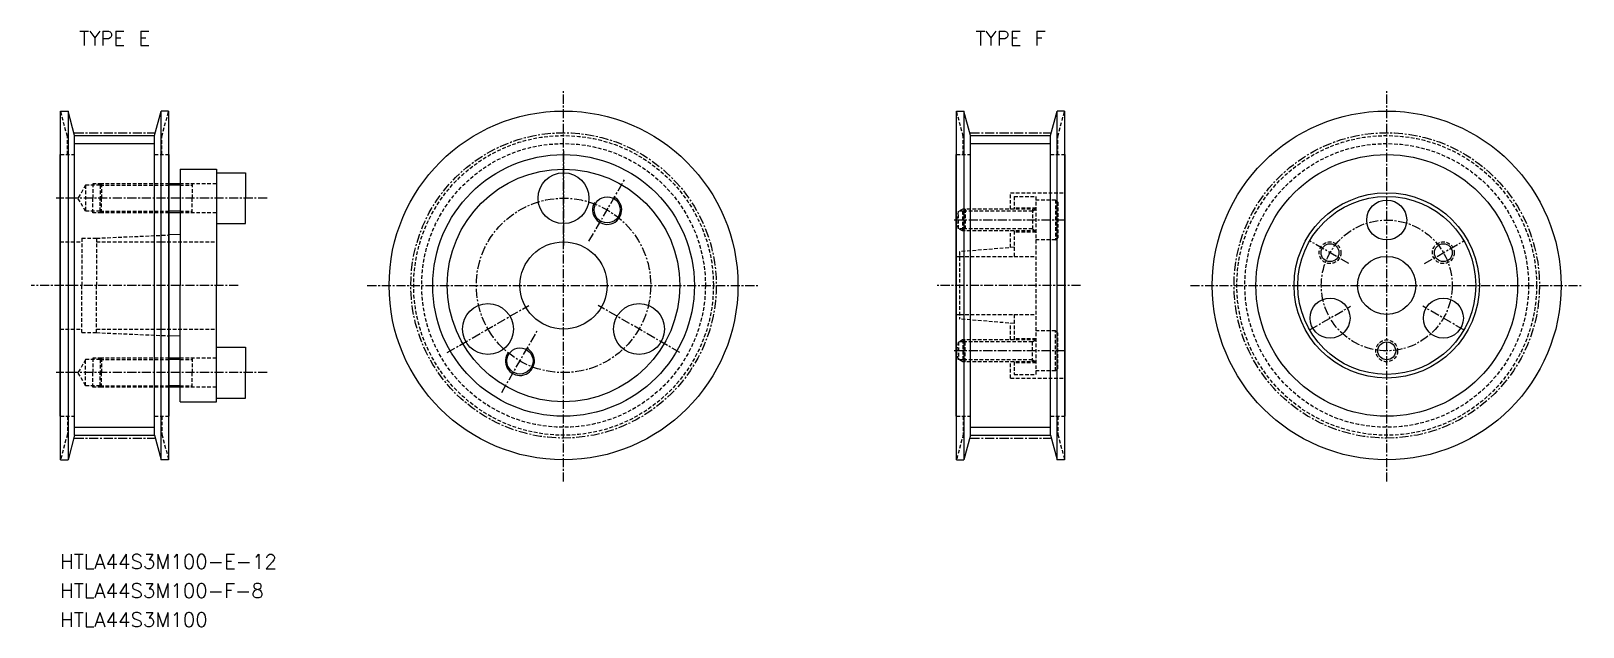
# Model space of a CAD drawing. Extents: x 7925 to 8139, y 2612 to 2694.
import ezdxf
from ezdxf.enums import TextEntityAlignment as Align

# ---------------------------------------------------------------- set-up
doc = ezdxf.new("R2010")
doc.units = 0
doc.linetypes.add('CENTER', pattern=[2, 1.25, -0.25, 0.25, -0.25])
doc.linetypes.add('DASHED', pattern=[0.75, 0.5, -0.25])
doc.layers.get('0').update_dxf_attribs({"linetype": 'CONTINUOUS'})
doc.layers.add('CENTER', color=1, linetype='CENTER')
doc.styles.add('MISUMI', font='txt.shx')

msp = doc.modelspace()

# ---------------------------------------------------------------- linework, layer by layer
at = {"color": 7, "linetype": 'CONTINUOUS'}
for p, q in [((7929.34, 2683.19), (7930.38, 2683.19)), ((7929.34, 2635.19), (7929.34, 2683.19)), ((7931.28, 2679.82), (7930.38, 2683.19)), ((7930.38, 2683.19), (7930.38, 2635.19)), ((7942.28, 2679.82), (7943.19, 2683.19)), ((7944.22, 2683.19), (7943.19, 2683.19)), ((7943.19, 2635.19), (7943.19, 2683.19)), ((7944.22, 2683.19), (7944.22, 2635.19)), ((8052.61, 2683.19), (8053.64, 2683.19)), ((8052.61, 2635.19), (8052.61, 2683.19)), ((8054.55, 2679.82), (8053.64, 2683.19)), ((8053.64, 2683.19), (8053.64, 2635.19)), ((8065.55, 2679.82), (8066.45, 2683.19)), ((8067.49, 2683.19), (8066.45, 2683.19)), ((8066.45, 2635.19), (8066.45, 2683.19)), ((8067.49, 2683.19), (8067.49, 2635.19)), ((7931.28, 2679.82), (7942.28, 2679.82)), ((7931.28, 2638.57), (7931.28, 2679.82)), ((7942.28, 2638.57), (7942.28, 2679.82)), ((8054.55, 2679.82), (8065.55, 2679.82)), ((8054.55, 2638.57), (8054.55, 2679.82)), ((8065.55, 2638.57), (8065.55, 2679.82)), ((7929.28, 2641.19), (7929.28, 2677.19)), ((7929.28, 2677.19), (7929.34, 2677.19)), ((7944.22, 2677.19), (7944.28, 2677.19)), ((7944.28, 2641.19), (7944.28, 2677.19)), ((8052.55, 2641.19), (8052.55, 2677.19)), ((8052.55, 2677.19), (8052.61, 2677.19)), ((8067.49, 2677.19), (8067.55, 2677.19)), ((8067.55, 2641.19), (8067.55, 2677.19)), ((7945.78, 2675.19), (7945.78, 2673.19)), ((7945.78, 2675.19), (7950.78, 2675.19)), ((7950.78, 2675.19), (7950.78, 2674.69)), ((7950.78, 2674.69), (7950.78, 2667.69)), ((7950.78, 2674.69), (7954.78, 2674.69)), ((7954.78, 2674.69), (7954.78, 2671.19)), ((7945.78, 2673.19), (7944.28, 2673.19)), ((7945.78, 2673.19), (7945.78, 2669.19)), ((7954.78, 2667.69), (7954.78, 2671.19)), ((7945.78, 2669.19), (7944.28, 2669.19)), ((7945.78, 2669.19), (7945.78, 2666.19)), ((7950.78, 2667.69), (7950.78, 2659.19)), ((7950.78, 2667.69), (7954.78, 2667.69)), ((7945.78, 2666.19), (7944.28, 2666.13)), ((7945.78, 2666.19), (7945.78, 2659.19)), ((7945.78, 2652.19), (7945.78, 2659.19)), ((7950.78, 2650.69), (7950.78, 2659.19)), ((7945.78, 2652.19), (7944.28, 2652.26)), ((7945.78, 2649.19), (7945.78, 2652.19)), ((7950.78, 2643.69), (7950.78, 2650.69)), ((7950.78, 2650.69), (7954.78, 2650.69)), ((7954.78, 2650.69), (7954.78, 2647.19)), ((7945.78, 2649.19), (7944.28, 2649.19)), ((7945.78, 2645.19), (7945.78, 2649.19)), ((7954.78, 2643.69), (7954.78, 2647.19)), ((7945.78, 2645.19), (7944.28, 2645.19)), ((7945.78, 2643.19), (7945.78, 2645.19)), ((7950.78, 2643.69), (7954.78, 2643.69)), ((7950.78, 2643.19), (7950.78, 2643.69)), ((7945.78, 2643.19), (7950.78, 2643.19)), ((7929.28, 2641.19), (7929.34, 2641.19)), ((7944.22, 2641.19), (7944.28, 2641.19)), ((8052.55, 2641.19), (8052.61, 2641.19)), ((8067.49, 2641.19), (8067.55, 2641.19)), ((7931.28, 2638.57), (7930.38, 2635.19)), ((7931.28, 2638.57), (7942.28, 2638.57)), ((7942.28, 2638.57), (7943.19, 2635.19)), ((8054.55, 2638.57), (8053.64, 2635.19)), ((8054.55, 2638.57), (8065.55, 2638.57)), ((8065.55, 2638.57), (8066.45, 2635.19)), ((7929.34, 2635.19), (7930.38, 2635.19)), ((7944.22, 2635.19), (7943.19, 2635.19)), ((8052.61, 2635.19), (8053.64, 2635.19)), ((8067.49, 2635.19), (8066.45, 2635.19))]:
    msp.add_line(p, q, dxfattribs=at)
at = {"color": 3, "linetype": 'DASHED'}
for p, q in [((7930.28, 2679.69), (7929.34, 2683.19)), ((7943.28, 2679.69), (7944.22, 2683.19)), ((8053.55, 2679.69), (8052.61, 2683.19)), ((8066.55, 2679.69), (8067.49, 2683.19)), ((7930.28, 2677.19), (7930.28, 2679.69)), ((7943.28, 2677.19), (7943.28, 2679.69)), ((8053.55, 2677.19), (8053.55, 2679.69)), ((8066.55, 2677.19), (8066.55, 2679.69)), ((7929.34, 2677.19), (7931.28, 2677.19)), ((7942.28, 2677.19), (7944.22, 2677.19)), ((8052.61, 2677.19), (8054.55, 2677.19)), ((8065.55, 2677.19), (8067.49, 2677.19)), ((7932.78, 2672.99), (7931.75, 2671.19)), ((7932.78, 2669.39), (7931.75, 2671.19)), ((7934.78, 2672.99), (7932.78, 2672.99)), ((7932.78, 2672.99), (7932.78, 2669.39)), ((7934.98, 2673.19), (7933.78, 2673.19)), ((7933.78, 2673.19), (7933.78, 2671.19)), ((7933.78, 2669.19), (7933.78, 2671.19)), ((7934.98, 2673.19), (7934.78, 2672.99)), ((7934.78, 2672.99), (7944.28, 2672.99)), ((7934.78, 2672.99), (7934.78, 2671.19)), ((7934.78, 2669.39), (7934.78, 2671.19)), ((7944.28, 2673.19), (7934.98, 2673.19)), ((7934.98, 2673.19), (7934.98, 2671.19)), ((7934.98, 2669.19), (7934.98, 2671.19)), ((7950.78, 2673.19), (7945.78, 2673.19)), ((7945.78, 2672.99), (7947.45, 2672.99)), ((7947.45, 2673.19), (7947.45, 2671.19)), ((7947.45, 2669.19), (7947.45, 2671.19)), ((8060.05, 2671.94), (8067.55, 2671.94)), ((8060.05, 2669.69), (8060.05, 2671.94)), ((8060.55, 2671.44), (8063.55, 2671.44)), ((8060.55, 2671.44), (8060.55, 2669.69)), ((8063.55, 2671.44), (8063.55, 2646.94)), ((7934.78, 2669.39), (7932.78, 2669.39)), ((7934.98, 2669.19), (7933.78, 2669.19)), ((7934.78, 2669.39), (7944.28, 2669.39)), ((7934.98, 2669.19), (7934.78, 2669.39)), ((7944.28, 2669.19), (7934.98, 2669.19)), ((7945.78, 2669.39), (7947.45, 2669.39)), ((7950.78, 2669.19), (7945.78, 2669.19)), ((8052.88, 2669.42), (8052.61, 2668.19)), ((8053.55, 2669.42), (8052.88, 2669.42)), ((8052.88, 2666.96), (8052.88, 2669.42)), ((8053.47, 2669.69), (8053, 2669.42)), ((8053.82, 2669.69), (8053.47, 2669.69)), ((8053.47, 2666.69), (8053.47, 2669.69)), ((8053.55, 2669.42), (8053.82, 2669.69)), ((8063.05, 2669.42), (8053.55, 2669.42)), ((8053.55, 2669.42), (8053.55, 2666.96)), ((8063.55, 2669.69), (8053.82, 2669.69)), ((8053.82, 2669.69), (8053.82, 2666.69)), ((8063.55, 2669.84), (8060.55, 2669.84)), ((8063.05, 2669.69), (8063.05, 2666.69)), ((8063.05, 2669.42), (8063.51, 2669.69)), ((8066.25, 2670.94), (8063.55, 2670.94)), ((8066.25, 2670.94), (8066.25, 2665.44)), ((8066.25, 2670.94), (8066.55, 2670.64)), ((8066.55, 2670.64), (8066.55, 2665.74)), ((8052.88, 2666.96), (8052.61, 2668.19)), ((8052.63, 2668.19), (8052.63, 2668.19)), ((8052.87, 2666.99), (8052.87, 2666.99)), ((8053.55, 2666.96), (8052.88, 2666.96)), ((8053.46, 2666.69), (8052.99, 2666.96)), ((8063.05, 2666.96), (8053.55, 2666.96)), ((8053.82, 2666.69), (8053.55, 2666.96)), ((8063.05, 2666.96), (8063.51, 2666.69)), ((7929.28, 2665.19), (7932.28, 2665.19)), ((7932.28, 2665.69), (7932.28, 2659.19)), ((7932.28, 2665.69), (7934.28, 2665.69)), ((7934.28, 2665.69), (7944.28, 2666.13)), ((7934.28, 2665.69), (7934.28, 2659.19)), ((7934.28, 2665.19), (7950.78, 2665.19)), ((8053.82, 2666.69), (8053.46, 2666.69)), ((8063.55, 2666.69), (8053.82, 2666.69)), ((8060.05, 2664.4), (8060.05, 2666.69)), ((8060.55, 2666.69), (8060.55, 2663.19)), ((8063.55, 2666.54), (8060.55, 2666.54)), ((8066.25, 2665.44), (8063.55, 2665.44)), ((8066.25, 2665.44), (8066.55, 2665.74)), ((8052.55, 2663.19), (8053.05, 2663.19)), ((8060.55, 2664.44), (8053.05, 2663.82)), ((8053.05, 2663.82), (8053.05, 2654.57)), ((8053.05, 2663.19), (8063.55, 2663.19)), ((7932.28, 2652.69), (7932.28, 2659.19)), ((7934.28, 2652.69), (7934.28, 2659.19)), ((8052.55, 2655.19), (8053.05, 2655.19)), ((8053.05, 2655.19), (8063.55, 2655.19)), ((8060.55, 2653.94), (8053.05, 2654.57)), ((8060.55, 2655.19), (8060.55, 2651.69)), ((7929.28, 2653.19), (7932.28, 2653.19)), ((7932.28, 2652.69), (7934.28, 2652.69)), ((7934.28, 2653.19), (7950.78, 2653.19)), ((7934.28, 2652.69), (7944.28, 2652.26)), ((8060.05, 2651.69), (8060.05, 2653.99)), ((8066.25, 2652.94), (8063.55, 2652.94)), ((8066.25, 2647.44), (8066.25, 2652.94)), ((8066.25, 2652.94), (8066.55, 2652.64)), ((8066.55, 2647.74), (8066.55, 2652.64)), ((8052.88, 2651.42), (8052.61, 2650.19)), ((8052.88, 2648.96), (8052.61, 2650.19)), ((8052.63, 2650.19), (8052.63, 2650.19)), ((8052.87, 2651.39), (8052.87, 2651.39)), ((8052.88, 2651.42), (8052.88, 2648.96)), ((8053.55, 2651.42), (8052.88, 2651.42)), ((8053.46, 2651.69), (8052.99, 2651.42)), ((8053.82, 2651.69), (8053.46, 2651.69)), ((8053.47, 2651.69), (8053.47, 2648.69)), ((8053.82, 2651.69), (8053.55, 2651.42)), ((8063.05, 2651.42), (8053.55, 2651.42)), ((8053.55, 2648.96), (8053.55, 2651.42)), ((8063.55, 2651.69), (8053.82, 2651.69)), ((8053.82, 2648.69), (8053.82, 2651.69)), ((8063.55, 2651.84), (8060.55, 2651.84)), ((8063.05, 2648.69), (8063.05, 2651.69)), ((8063.05, 2651.42), (8063.51, 2651.69)), ((7932.78, 2648.99), (7931.75, 2647.19)), ((7934.78, 2648.99), (7932.78, 2648.99)), ((7932.78, 2645.39), (7932.78, 2648.99)), ((7934.98, 2649.19), (7933.78, 2649.19)), ((7933.78, 2649.19), (7933.78, 2647.19)), ((7934.98, 2649.19), (7934.78, 2648.99)), ((7934.78, 2648.99), (7944.28, 2648.99)), ((7934.78, 2648.99), (7934.78, 2647.19)), ((7944.28, 2649.19), (7934.98, 2649.19)), ((7934.98, 2649.19), (7934.98, 2647.19)), ((7950.78, 2649.19), (7945.78, 2649.19)), ((7945.78, 2648.99), (7947.45, 2648.99)), ((7947.45, 2649.19), (7947.45, 2647.19)), ((8053.55, 2648.96), (8052.88, 2648.96)), ((8053.47, 2648.69), (8053, 2648.96)), ((8053.82, 2648.69), (8053.47, 2648.69)), ((8063.05, 2648.96), (8053.55, 2648.96)), ((8053.55, 2648.96), (8053.82, 2648.69)), ((8063.55, 2648.69), (8053.82, 2648.69)), ((8060.05, 2646.44), (8060.05, 2648.69)), ((8060.55, 2648.69), (8060.55, 2646.94)), ((8063.55, 2648.54), (8060.55, 2648.54)), ((8063.05, 2648.96), (8063.51, 2648.69)), ((8066.25, 2647.44), (8066.55, 2647.74)), ((7932.78, 2645.39), (7931.75, 2647.19)), ((7933.78, 2645.19), (7933.78, 2647.19)), ((7934.78, 2645.39), (7934.78, 2647.19)), ((7934.98, 2645.19), (7934.98, 2647.19)), ((7947.45, 2645.19), (7947.45, 2647.19)), ((8060.05, 2646.44), (8067.55, 2646.44)), ((8060.55, 2646.94), (8063.55, 2646.94)), ((8066.25, 2647.44), (8063.55, 2647.44)), ((7934.78, 2645.39), (7932.78, 2645.39)), ((7934.98, 2645.19), (7933.78, 2645.19)), ((7934.78, 2645.39), (7944.28, 2645.39)), ((7934.98, 2645.19), (7934.78, 2645.39)), ((7944.28, 2645.19), (7934.98, 2645.19)), ((7945.78, 2645.39), (7947.45, 2645.39)), ((7950.78, 2645.19), (7945.78, 2645.19)), ((7929.34, 2641.19), (7931.28, 2641.19)), ((7930.28, 2641.19), (7930.28, 2638.7)), ((7942.28, 2641.19), (7944.22, 2641.19)), ((7943.28, 2641.19), (7943.28, 2638.7)), ((8052.61, 2641.19), (8054.55, 2641.19)), ((8053.55, 2641.19), (8053.55, 2638.7)), ((8065.55, 2641.19), (8067.49, 2641.19)), ((8066.55, 2641.19), (8066.55, 2638.7)), ((7930.28, 2638.7), (7929.34, 2635.19)), ((7943.28, 2638.7), (7944.22, 2635.19)), ((8053.55, 2638.7), (8052.61, 2635.19)), ((8066.55, 2638.7), (8067.49, 2635.19))]:
    msp.add_line(p, q, dxfattribs=at)
at = {"color": 3, "linetype": 'CONTINUOUS'}
for p, q in [((7931.28, 2678.71), (7942.28, 2678.71)), ((8054.55, 2678.71), (8065.55, 2678.71)), ((7931.28, 2639.68), (7942.28, 2639.68)), ((8054.55, 2639.68), (8065.55, 2639.68))]:
    msp.add_line(p, q, dxfattribs=at)
at = {"color": 3}
for p, q in [((7945.78, 2672.99), (7944.28, 2672.99)), ((7945.78, 2669.39), (7944.28, 2669.39)), ((7945.78, 2648.99), (7944.28, 2648.99)), ((7945.78, 2645.39), (7944.28, 2645.39))]:
    msp.add_line(p, q, dxfattribs=at)
at = {"color": 7, "linetype": 'CONTINUOUS'}
for centre, radius in [((7998.55, 2659.19), 24), ((8111.81, 2659.19), 24), ((7998.55, 2659.19), 18), ((8111.81, 2659.19), 18), ((7998.55, 2659.19), 16), ((7998.55, 2659.19), 16), ((7998.55, 2671.19), 3.5), ((8004.55, 2669.59), 1.8), ((8111.81, 2659.19), 12.75), ((8111.81, 2659.19), 12.25), ((8111.81, 2668.19), 2.75), ((7998.55, 2659.19), 6), ((8104.01, 2663.69), 1.23), ((8119.6, 2663.69), 1.23), ((8111.81, 2659.19), 4), ((7988.15, 2653.19), 3.5), ((8008.94, 2653.19), 3.5), ((8104.01, 2654.69), 2.75), ((8119.6, 2654.69), 2.75), ((7992.55, 2648.8), 1.8), ((8111.81, 2650.19), 1.23)]:
    msp.add_circle(centre, radius, dxfattribs=at)
at = {"color": 3, "linetype": 'DASHED'}
for centre, radius in [((7998.55, 2659.19), 20.62), ((8111.81, 2659.19), 20.62), ((7998.55, 2659.19), 19.52), ((8111.81, 2659.19), 19.52), ((8104.01, 2663.69), 1.5), ((8119.6, 2663.69), 1.5), ((8111.81, 2650.19), 1.5)]:
    msp.add_circle(centre, radius, dxfattribs=at)
at = {"color": 3}
for centre in [(8004.55, 2669.59), (7992.55, 2648.8)]:
    msp.add_arc(centre, 2, 150, 62, dxfattribs=at)
at = {"layer": 'CENTER', "color": 1, "linetype": 'CENTER'}
for p, q in [((7998.55, 2632.19), (7998.55, 2686.19)), ((8111.81, 2632.19), (8111.81, 2686.19)), ((7931.28, 2680.2), (7942.28, 2680.2)), ((8054.55, 2680.2), (8065.55, 2680.2)), ((7998.55, 2677.69), (7998.55, 2664.69)), ((8002.05, 2665.26), (8007.05, 2673.92)), ((7957.78, 2671.19), (7928.75, 2671.19)), ((8067.55, 2668.19), (8052.17, 2668.19)), ((8106.61, 2662.19), (8101.2, 2665.32)), ((8117, 2662.19), (8122.42, 2665.32)), ((7953.78, 2659.19), (7925.28, 2659.19)), ((7971.55, 2659.19), (8025.55, 2659.19)), ((8069.68, 2659.19), (8049.95, 2659.19)), ((8084.81, 2659.19), (8138.81, 2659.19)), ((7982.52, 2649.94), (7993.78, 2656.44)), ((8014.57, 2649.94), (8003.31, 2656.44)), ((8101.2, 2653.07), (8106.83, 2656.32)), ((8122.42, 2653.07), (8116.79, 2656.32)), ((7990.05, 2644.47), (7995.05, 2653.13)), ((8067.55, 2650.19), (8052.17, 2650.19)), ((7957.78, 2647.19), (7928.75, 2647.19)), ((7931.28, 2638.18), (7942.28, 2638.18)), ((8054.55, 2638.18), (8065.55, 2638.18))]:
    msp.add_line(p, q, dxfattribs=at)
for centre, radius in [((7998.55, 2659.19), 21.01), ((8111.81, 2659.19), 21.01), ((7998.55, 2659.19), 12), ((8111.81, 2659.19), 9)]:
    msp.add_circle(centre, radius, dxfattribs=at)

# ---------------------------------------------------------------- texts
at = {"color": 7, "linetype": 'CONTINUOUS', "style": 'MISUMI'}
for s, p in [('TYPE E', (7936.78, 2693.19)), ('TYPE F', (8060.05, 2693.19))]:
    msp.add_text(s, height=2, dxfattribs=at).set_placement(p, align=Align.MIDDLE_CENTER)
for s, p in [('HTLA44S3M100-E-12', (7929.28, 2620.19)), ('HTLA44S3M100-F-8', (7929.28, 2616.19)), ('HTLA44S3M100', (7929.28, 2612.19))]:
    msp.add_text(s, height=2, dxfattribs=at).set_placement(p)

doc.saveas('drawing.dxf')
